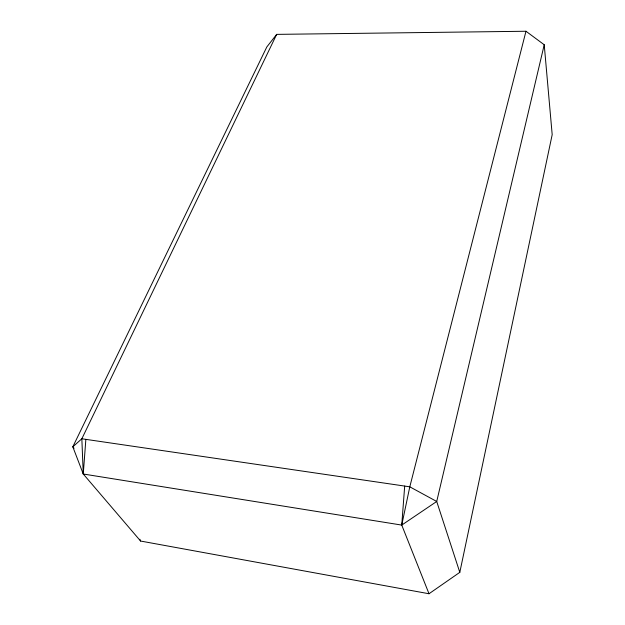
<?xml version="1.0" encoding="UTF-8"?>
<svg xmlns="http://www.w3.org/2000/svg" width="625" height="625" viewBox="0 0 625 625"><rect width="100%" height="100%" fill="white"/><g stroke="black" fill="none" stroke-linecap="round" stroke-linejoin="round"><path stroke-width="0.94" d="M544.227 44.758L436.719 501.477L401.75 525.086L83.258 474.008L72.812 446.805L266.82 46.953L276.672 34.375L525.977 31.25L544.227 44.758L552.188 134.648L459.805 572.344L429.008 593.75L140.586 541.047L83.258 474.008L85.859 439.367M429.008 593.75L401.75 525.086L404.688 486.078M401.75 525.086L409.797 486.82L525.977 31.25M276.672 34.375L81.844 438.773L72.812 446.805L74.055 448.297M139.852 539.258L140.586 541.047M459.805 572.344L436.719 501.477L409.797 486.82L81.844 438.773L83.258 474.008"/></g></svg>
